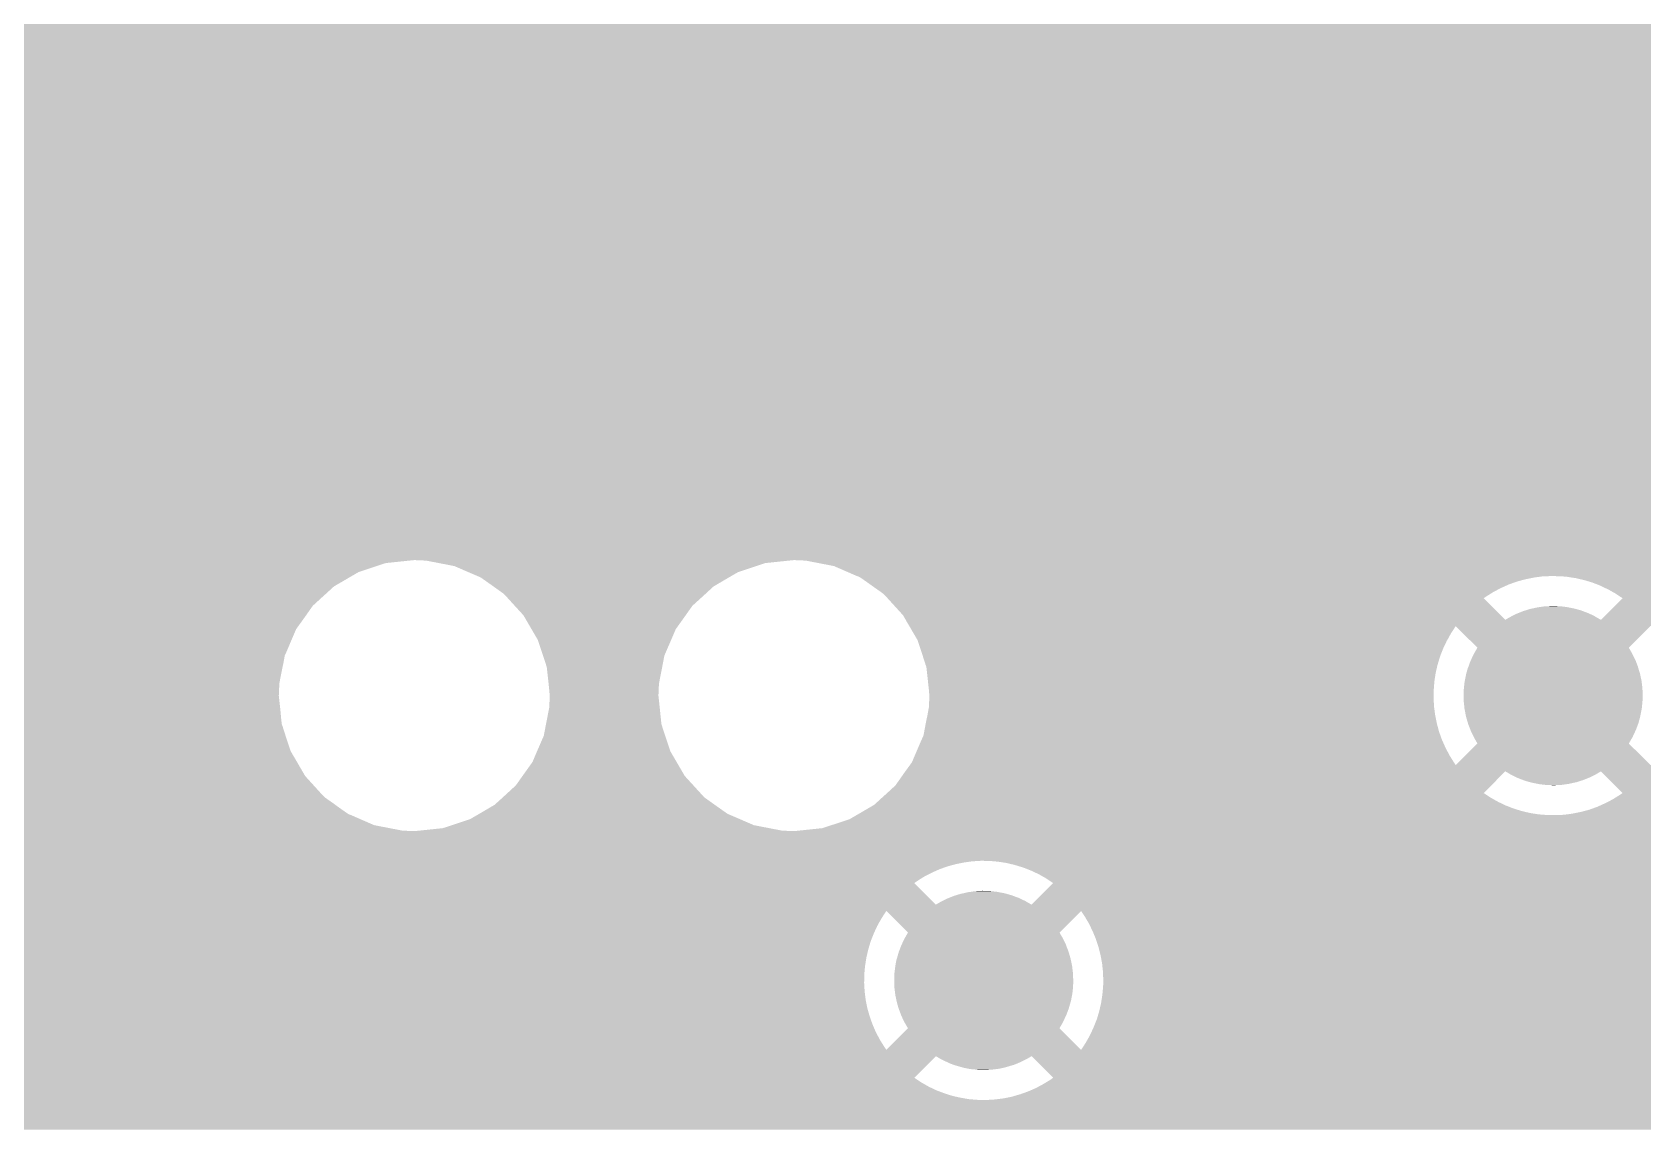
# Model space of a CAD drawing. Extents: x 295 to 953, y 10 to 290.
# Drawn here: x 707.09 to 719.48, y 204.66 to 213.09 of the extents above; entities that cross this region are included whole.
import ezdxf

# ---------------------------------------------------------------- set-up
doc = ezdxf.new("R2010")
doc.units = 0
doc.header["$LTSCALE"] = 5
doc.header["$MEASUREMENT"] = 0
doc.layers.add('GND', color=7, linetype='CONTINUOUS')

msp = doc.modelspace()

# ---------------------------------------------------------------- linework, layer by layer
at = {"layer": 'GND'}
for points in [[(626.194, 212.991), (626.194, 213.184), (726.206, 212.991), (726.434, 213.184)], [(626.194, 212.764), (626.194, 212.991), (726.011, 212.764), (726.206, 212.991)], [(626.194, 212.51), (626.194, 212.764), (725.854, 212.51), (726.011, 212.764)], [(626.194, 212.235), (626.194, 212.51), (725.739, 212.235), (725.854, 212.51)], [(626.194, 211.945), (626.194, 212.235), (725.667, 211.945), (725.739, 212.235)], [(626.194, 211.636), (626.194, 211.945), (725.642, 211.636), (725.667, 211.945)], [(626.179, 211.475), (626.194, 211.636), (725.655, 211.475), (725.642, 211.636)], [(626.137, 211.338), (626.179, 211.475), (725.666, 211.338), (725.655, 211.475)], [(626.119, 211.282), (626.137, 211.338), (725.679, 211.282), (725.666, 211.338)], [(626.017, 211.108), (626.119, 211.282), (725.721, 211.108), (725.679, 211.282)], [(625.96, 211.048), (626.017, 211.108), (725.735, 211.048), (725.721, 211.108)], [(625.708, 210.851), (625.878, 210.962), (725.816, 210.851), (725.77, 210.962)], [(625.878, 210.962), (625.96, 211.048), (725.77, 210.962), (725.735, 211.048)], [(625.518, 210.783), (625.708, 210.851), (725.844, 210.783), (725.816, 210.851)], [(613.78, 210.517), (613.78, 210.759), (726.004, 210.517), (725.857, 210.759)], [(613.78, 210.759), (613.78, 210.759), (725.857, 210.759), (725.856, 210.759)], [(625.318, 210.759), (625.423, 210.772), (725.856, 210.759), (725.849, 210.772)], [(625.423, 210.772), (625.518, 210.783), (725.849, 210.772), (725.844, 210.783)], [(613.78, 210.488), (613.78, 210.517), (726.029, 210.488), (726.004, 210.517)], [(642.935, 210.484), (642.844, 210.488), (726.032, 210.484), (726.029, 210.488)], [(643.152, 210.441), (642.935, 210.484), (726.068, 210.441), (726.032, 210.484)], [(643.354, 210.354), (643.152, 210.441), (726.142, 210.354), (726.068, 210.441)], [(643.446, 210.289), (643.354, 210.354), (726.198, 210.289), (726.142, 210.354)], [(643.534, 210.227), (643.446, 210.289), (726.27, 210.227), (726.198, 210.289)], [(643.655, 210.094), (643.534, 210.227), (726.424, 210.094), (726.27, 210.227)], [(643.683, 210.064), (643.655, 210.094), (726.473, 210.064), (726.424, 210.094)], [(643.757, 209.937), (643.683, 210.064), (726.678, 209.937), (726.473, 210.064)], [(643.794, 209.874), (643.757, 209.937), (726.83, 209.874), (726.678, 209.937)], [(643.811, 209.822), (643.794, 209.874), (726.953, 209.822), (726.83, 209.874)], [(643.832, 209.758), (643.811, 209.822), (727.215, 209.758), (726.953, 209.822)], [(652.429, 209.753), (652.337, 209.758), (727.231, 209.753), (727.215, 209.758)], [(652.443, 209.751), (652.429, 209.753), (727.243, 209.751), (727.231, 209.753)], [(652.571, 209.725), (652.443, 209.751), (727.553, 209.725), (727.243, 209.751)], [(652.645, 209.711), (652.571, 209.725), (852.72, 209.711), (852.72, 209.725)], [(652.842, 209.626), (652.645, 209.711), (852.717, 209.626), (852.72, 209.711)], [(652.847, 209.624), (652.842, 209.626), (852.717, 209.624), (852.717, 209.626)], [(652.977, 209.532), (652.847, 209.624), (852.72, 209.532), (852.717, 209.624)], [(653.027, 209.496), (652.977, 209.532), (852.722, 209.496), (852.72, 209.532)], [(653.081, 209.438), (653.027, 209.496), (852.727, 209.438), (852.722, 209.496)], [(653.166, 209.345), (653.081, 209.438), (852.738, 209.345), (852.727, 209.438)], [(653.176, 209.334), (653.166, 209.345), (852.74, 209.334), (852.738, 209.345)], [(653.224, 209.252), (653.176, 209.334), (852.755, 209.252), (852.74, 209.334)], [(653.278, 209.16), (653.224, 209.252), (852.776, 209.16), (852.755, 209.252)], [(653.287, 209.143), (653.278, 209.16), (852.78, 209.143), (852.776, 209.16)], [(653.312, 209.069), (653.287, 209.143), (852.801, 209.069), (852.78, 209.143)], [(653.326, 209.027), (653.312, 209.069), (852.815, 209.027), (852.801, 209.069)], [(695.513, 209.023), (695.422, 209.027), (709.988, 209.023), (710.027, 209.027)], [(695.611, 209.004), (695.513, 209.023), (709.807, 209.004), (709.988, 209.023)], [(695.73, 208.981), (695.611, 209.004), (709.737, 208.981), (709.807, 209.004)], [(695.836, 208.935), (695.73, 208.981), (709.598, 208.935), (709.737, 208.981)], [(710.118, 209.023), (710.027, 209.027), (712.909, 209.023), (712.948, 209.027)], [(710.216, 209.004), (710.118, 209.023), (712.728, 209.004), (712.909, 209.023)], [(710.335, 208.981), (710.216, 209.004), (712.658, 208.981), (712.728, 209.004)], [(710.441, 208.935), (710.335, 208.981), (712.519, 208.935), (712.658, 208.981)], [(713.039, 209.023), (712.948, 209.027), (852.816, 209.023), (852.815, 209.027)], [(713.256, 208.981), (713.039, 209.023), (852.83, 208.981), (852.816, 209.023)], [(713.258, 208.98), (713.256, 208.981), (852.831, 208.98), (852.83, 208.981)], [(713.433, 208.904), (713.258, 208.98), (852.86, 208.904), (852.831, 208.98)], [(695.907, 208.904), (695.836, 208.935), (709.545, 208.904), (709.598, 208.935)], [(698.388, 208.903), (698.322, 208.904), (709.544, 208.903), (709.545, 208.904)], [(698.453, 208.898), (698.388, 208.903), (709.534, 208.898), (709.544, 208.903)], [(698.518, 208.888), (698.453, 208.898), (709.517, 208.888), (709.534, 208.898)], [(698.582, 208.873), (698.518, 208.888), (709.492, 208.873), (709.517, 208.888)], [(698.645, 208.854), (698.582, 208.873), (709.459, 208.854), (709.492, 208.873)], [(698.706, 208.83), (698.645, 208.854), (709.418, 208.83), (709.459, 208.854)], [(698.719, 208.824), (698.706, 208.83), (709.408, 208.824), (709.418, 208.83)], [(698.765, 208.802), (698.719, 208.824), (709.384, 208.802), (709.408, 208.824)], [(710.537, 208.894), (710.441, 208.935), (712.448, 208.894), (712.519, 208.935)], [(710.636, 208.824), (710.537, 208.894), (712.329, 208.824), (712.448, 208.894)], [(710.717, 208.766), (710.636, 208.824), (712.266, 208.766), (712.329, 208.824)], [(713.442, 208.901), (713.433, 208.904), (718.704, 208.901), (718.769, 208.904)], [(713.458, 208.894), (713.442, 208.901), (718.65, 208.894), (718.704, 208.901)], [(713.46, 208.892), (713.458, 208.894), (718.639, 208.892), (718.65, 208.894)], [(713.479, 208.879), (713.46, 208.892), (718.575, 208.879), (718.639, 208.892)], [(713.503, 208.862), (713.479, 208.879), (718.512, 208.862), (718.575, 208.879)], [(713.534, 208.84), (713.503, 208.862), (718.45, 208.84), (718.512, 208.862)], [(713.572, 208.813), (713.534, 208.84), (718.39, 208.813), (718.45, 208.84)], [(718.835, 208.903), (718.769, 208.904), (816.607, 208.903), (816.623, 208.904)], [(718.869, 208.901), (718.835, 208.903), (816.557, 208.901), (816.607, 208.903)], [(718.9, 208.898), (718.869, 208.901), (816.537, 208.898), (816.557, 208.901)], [(718.937, 208.892), (718.9, 208.898), (816.492, 208.892), (816.537, 208.898)], [(718.965, 208.888), (718.937, 208.892), (816.47, 208.888), (816.492, 208.892)], [(719.002, 208.879), (718.965, 208.888), (816.428, 208.879), (816.47, 208.888)], [(719.029, 208.873), (719.002, 208.879), (816.406, 208.873), (816.428, 208.879)], [(719.066, 208.862), (719.029, 208.873), (816.365, 208.862), (816.406, 208.873)], [(719.092, 208.854), (719.066, 208.862), (816.343, 208.854), (816.365, 208.862)], [(719.128, 208.84), (719.092, 208.854), (816.303, 208.84), (816.343, 208.854)], [(719.153, 208.83), (719.128, 208.84), (816.281, 208.83), (816.303, 208.84)], [(719.188, 208.813), (719.153, 208.83), (816.243, 208.813), (816.281, 208.83)], [(698.822, 208.77), (698.765, 208.802), (709.349, 208.77), (709.384, 208.802)], [(698.818, 208.675), (698.877, 208.734), (709.245, 208.675), (709.309, 208.734)], [(698.877, 208.734), (698.822, 208.77), (709.309, 208.734), (709.349, 208.77)], [(710.8, 208.675), (710.717, 208.766), (712.166, 208.675), (712.266, 208.766)], [(713.615, 208.783), (713.572, 208.813), (718.332, 208.783), (718.39, 208.813)], [(713.638, 208.766), (713.615, 208.783), (718.305, 208.766), (718.332, 208.783)], [(713.654, 208.748), (713.638, 208.766), (718.276, 208.748), (718.305, 208.766)], [(713.668, 208.734), (713.654, 208.748), (718.255, 208.734), (718.276, 208.748)], [(713.787, 208.603), (713.668, 208.734), (718.385, 208.603), (718.255, 208.734)], [(719.158, 208.567), (719.324, 208.734), (816.275, 208.567), (816.109, 208.734)], [(719.212, 208.802), (719.188, 208.813), (816.222, 208.802), (816.243, 208.813)], [(719.246, 208.783), (719.212, 208.802), (816.185, 208.783), (816.222, 208.802)], [(719.269, 208.77), (719.246, 208.783), (816.165, 208.77), (816.185, 208.783)], [(719.302, 208.748), (719.269, 208.77), (816.13, 208.748), (816.165, 208.77)], [(719.324, 208.734), (719.302, 208.748), (816.109, 208.734), (816.13, 208.748)], [(698.711, 208.567), (698.818, 208.675), (709.169, 208.567), (709.245, 208.675)], [(710.866, 208.603), (710.8, 208.675), (712.115, 208.603), (712.166, 208.675)], [(710.929, 208.495), (710.866, 208.603), (712.038, 208.495), (712.115, 208.603)], [(713.808, 208.567), (713.787, 208.603), (718.421, 208.567), (718.385, 208.603)], [(718.421, 208.567), (718.455, 208.587), (719.158, 208.567), (719.123, 208.587)], [(718.455, 208.587), (718.472, 208.596), (719.123, 208.587), (719.108, 208.596)], [(718.472, 208.596), (718.505, 208.613), (719.108, 208.596), (719.073, 208.613)], [(718.505, 208.613), (718.523, 208.62), (719.073, 208.613), (719.057, 208.62)], [(718.523, 208.62), (718.558, 208.634), (719.057, 208.62), (719.02, 208.634)], [(718.558, 208.634), (718.577, 208.64), (719.02, 208.634), (719.004, 208.64)], [(718.577, 208.64), (718.612, 208.651), (719.004, 208.64), (718.965, 208.651)], [(718.612, 208.651), (718.632, 208.655), (718.965, 208.651), (718.949, 208.655)], [(718.632, 208.655), (718.668, 208.663), (718.949, 208.655), (718.909, 208.663)], [(718.668, 208.663), (718.689, 208.666), (718.909, 208.663), (718.894, 208.666)], [(718.689, 208.666), (718.724, 208.671), (718.894, 208.666), (718.851, 208.671)], [(718.724, 208.671), (718.751, 208.672), (718.851, 208.671), (718.837, 208.672)], [(718.751, 208.672), (718.78, 208.674), (718.837, 208.672), (718.78, 208.674)], [(696.31, 208.519), (696.282, 208.567), (709.134, 208.519), (709.169, 208.567)], [(699.108, 208.495), (699.092, 208.519), (709.117, 208.495), (709.134, 208.519)], [(699.117, 208.481), (699.108, 208.495), (709.111, 208.481), (709.117, 208.495)], [(699.151, 208.425), (699.117, 208.481), (709.087, 208.425), (709.111, 208.481)], [(710.977, 208.413), (710.929, 208.495), (712.003, 208.413), (712.038, 208.495)], [(713.815, 208.554), (713.808, 208.567), (853.049, 208.554), (853.04, 208.567)], [(713.836, 208.519), (713.815, 208.554), (862.053, 208.519), (862.053, 208.554)], [(713.868, 208.464), (713.836, 208.519), (718.004, 208.464), (718.04, 208.519)], [(713.898, 208.413), (713.868, 208.464), (717.976, 208.413), (718.004, 208.464)], [(718.207, 208.353), (718.04, 208.519), (719.372, 208.353), (719.539, 208.519)], [(699.18, 208.366), (699.151, 208.425), (709.062, 208.366), (709.087, 208.425)], [(699.205, 208.305), (699.18, 208.366), (709.036, 208.305), (709.062, 208.366)], [(711.017, 208.293), (710.977, 208.413), (711.951, 208.293), (712.003, 208.413)], [(713.9, 208.407), (713.898, 208.413), (717.972, 208.407), (717.976, 208.413)], [(713.92, 208.348), (713.9, 208.407), (717.944, 208.348), (717.972, 208.407)], [(713.94, 208.287), (713.92, 208.348), (717.92, 208.287), (717.944, 208.348)], [(718.183, 208.311), (718.207, 208.353), (719.396, 208.311), (719.372, 208.353)], [(699.209, 208.293), (699.205, 208.305), (709.03, 208.293), (709.036, 208.305)], [(699.226, 208.243), (699.209, 208.293), (709.021, 208.243), (709.03, 208.293)], [(699.242, 208.18), (699.226, 208.243), (709.008, 208.18), (709.021, 208.243)], [(711.046, 208.204), (711.017, 208.293), (711.934, 208.204), (711.951, 208.293)], [(711.06, 208.076), (711.046, 208.204), (711.909, 208.076), (711.934, 208.204)], [(713.96, 208.224), (713.94, 208.287), (717.901, 208.224), (717.92, 208.287)], [(713.967, 208.204), (713.96, 208.224), (717.896, 208.204), (717.901, 208.224)], [(713.972, 208.16), (713.967, 208.204), (717.886, 208.16), (717.896, 208.204)], [(718.134, 208.199), (718.138, 208.207), (719.444, 208.199), (719.442, 208.207)], [(718.138, 208.207), (718.154, 208.252), (719.442, 208.207), (719.425, 208.252)], [(718.154, 208.252), (718.158, 208.26), (719.425, 208.252), (719.421, 208.26)], [(718.158, 208.26), (718.178, 208.303), (719.421, 208.26), (719.4, 208.303)], [(718.178, 208.303), (718.183, 208.311), (719.4, 208.303), (719.396, 208.311)], [(699.253, 208.115), (699.242, 208.18), (708.995, 208.115), (709.008, 208.18)], [(699.258, 208.076), (699.253, 208.115), (708.988, 208.076), (708.995, 208.115)], [(713.979, 208.095), (713.972, 208.16), (717.876, 208.095), (717.886, 208.16)], [(713.986, 208.03), (713.979, 208.095), (717.871, 208.03), (717.876, 208.095)], [(718.103, 208.041), (718.108, 208.089), (719.477, 208.041), (719.471, 208.089)], [(718.108, 208.089), (718.11, 208.098), (719.471, 208.089), (719.47, 208.098)], [(718.11, 208.098), (718.119, 208.144), (719.47, 208.098), (719.46, 208.144)], [(718.119, 208.144), (718.121, 208.153), (719.46, 208.144), (719.458, 208.153)], [(718.121, 208.153), (718.134, 208.199), (719.458, 208.153), (719.444, 208.199)], [(699.26, 208.05), (699.258, 208.076), (708.987, 208.05), (708.988, 208.076)], [(699.263, 207.984), (699.26, 208.05), (708.984, 207.984), (708.987, 208.05)], [(699.262, 207.939), (699.263, 207.984), (708.989, 207.939), (708.984, 207.984)], [(711.069, 207.984), (711.06, 208.076), (711.905, 207.984), (711.909, 208.076)], [(711.065, 207.893), (711.069, 207.984), (711.915, 207.893), (711.905, 207.984)], [(713.99, 207.984), (713.986, 208.03), (717.87, 207.984), (717.871, 208.03)], [(713.987, 207.899), (713.989, 207.964), (717.873, 207.899), (717.87, 207.964)], [(713.989, 207.964), (713.99, 207.984), (717.87, 207.964), (717.87, 207.984)], [(718.1, 207.985), (718.102, 208.032), (719.479, 207.985), (719.477, 208.032)], [(718.1, 207.984), (718.1, 207.985), (719.479, 207.984), (719.479, 207.985)], [(718.102, 207.937), (718.1, 207.984), (719.477, 207.937), (719.479, 207.984)], [(718.102, 208.032), (718.103, 208.041), (719.477, 208.032), (719.477, 208.041)], [(699.246, 207.809), (699.256, 207.874), (709.002, 207.809), (708.996, 207.874)], [(699.256, 207.874), (699.262, 207.939), (708.996, 207.874), (708.989, 207.939)], [(711.04, 207.765), (711.065, 207.893), (711.928, 207.765), (711.915, 207.893)], [(713.962, 207.77), (713.975, 207.834), (717.895, 207.77), (717.882, 207.834)], [(713.975, 207.834), (713.986, 207.893), (717.882, 207.834), (717.874, 207.893)], [(713.986, 207.893), (713.987, 207.899), (717.874, 207.893), (717.873, 207.899)], [(718.103, 207.928), (718.102, 207.937), (719.476, 207.928), (719.477, 207.937)], [(718.108, 207.88), (718.103, 207.928), (719.471, 207.88), (719.476, 207.928)], [(718.11, 207.871), (718.108, 207.88), (719.469, 207.871), (719.471, 207.88)], [(718.119, 207.825), (718.11, 207.871), (719.46, 207.825), (719.469, 207.871)], [(699.212, 207.682), (699.231, 207.745), (709.034, 207.682), (709.014, 207.745)], [(699.231, 207.745), (699.236, 207.765), (709.014, 207.745), (709.007, 207.765)], [(699.236, 207.765), (699.246, 207.809), (709.007, 207.765), (709.002, 207.809)], [(711.023, 207.676), (711.04, 207.765), (711.957, 207.676), (711.928, 207.765)], [(713.944, 207.676), (713.95, 207.706), (717.923, 207.676), (717.912, 207.706)], [(713.95, 207.706), (713.962, 207.77), (717.912, 207.706), (717.895, 207.77)], [(718.121, 207.816), (718.119, 207.825), (719.458, 207.816), (719.46, 207.825)], [(718.135, 207.77), (718.121, 207.816), (719.445, 207.77), (719.458, 207.816)], [(718.137, 207.762), (718.135, 207.77), (719.442, 207.762), (719.445, 207.77)], [(718.155, 207.717), (718.137, 207.762), (719.425, 207.717), (719.442, 207.762)], [(718.158, 207.709), (718.155, 207.717), (719.421, 207.709), (719.425, 207.717)], [(718.179, 207.666), (718.158, 207.709), (719.401, 207.666), (719.421, 207.709)], [(699.16, 207.562), (699.188, 207.621), (709.074, 207.562), (709.054, 207.621)], [(699.188, 207.621), (699.212, 207.682), (709.054, 207.621), (709.034, 207.682)], [(710.971, 207.556), (711.023, 207.676), (711.997, 207.556), (711.957, 207.676)], [(713.879, 207.527), (713.904, 207.585), (717.991, 207.527), (717.961, 207.585)], [(713.904, 207.585), (713.93, 207.645), (717.961, 207.585), (717.934, 207.645)], [(713.93, 207.645), (713.944, 207.676), (717.934, 207.645), (717.923, 207.676)], [(718.04, 207.45), (718.207, 207.616), (719.539, 207.45), (719.372, 207.616)], [(718.183, 207.658), (718.179, 207.666), (719.396, 207.658), (719.401, 207.666)], [(718.207, 207.616), (718.183, 207.658), (719.372, 207.616), (719.396, 207.658)], [(699.092, 207.45), (699.128, 207.505), (709.138, 207.45), (709.106, 207.505)], [(699.128, 207.505), (699.156, 207.556), (709.106, 207.505), (709.076, 207.556)], [(699.156, 207.556), (699.16, 207.562), (709.076, 207.556), (709.074, 207.562)], [(710.859, 207.366), (710.936, 207.474), (712.108, 207.366), (712.045, 207.474)], [(710.936, 207.474), (710.971, 207.556), (712.045, 207.474), (711.997, 207.556)], [(713.84, 207.45), (713.855, 207.471), (718.04, 207.45), (718.026, 207.471)], [(713.855, 207.471), (713.857, 207.474), (718.026, 207.471), (718.024, 207.474)], [(713.857, 207.474), (713.879, 207.527), (718.024, 207.474), (717.991, 207.527)], [(696.279, 207.402), (696.314, 207.45), (709.166, 207.402), (709.138, 207.45)], [(698.747, 207.366), (698.711, 207.402), (709.187, 207.366), (709.166, 207.402)], [(698.877, 207.235), (698.747, 207.366), (709.306, 207.235), (709.187, 207.366)], [(710.808, 207.294), (710.859, 207.366), (712.174, 207.294), (712.108, 207.366)], [(713.729, 207.294), (713.805, 207.402), (718.314, 207.294), (718.421, 207.402)], [(713.805, 207.402), (713.84, 207.45), (726.531, 207.402), (726.611, 207.45)], [(718.456, 207.382), (718.421, 207.402), (719.124, 207.382), (719.158, 207.402)], [(718.471, 207.373), (718.456, 207.382), (719.107, 207.373), (719.124, 207.382)], [(718.507, 207.356), (718.471, 207.373), (719.074, 207.356), (719.107, 207.373)], [(718.522, 207.349), (718.507, 207.356), (719.056, 207.349), (719.074, 207.356)], [(718.559, 207.335), (718.522, 207.349), (719.021, 207.335), (719.056, 207.349)], [(718.575, 207.329), (718.559, 207.335), (719.002, 207.329), (719.021, 207.335)], [(719.217, 207.342), (719.158, 207.402), (726.434, 207.342), (726.531, 207.402)], [(719.324, 207.235), (719.217, 207.342), (726.308, 207.235), (726.434, 207.342)], [(698.827, 207.203), (698.856, 207.221), (709.336, 207.203), (709.32, 207.221)], [(698.856, 207.221), (698.877, 207.235), (709.32, 207.221), (709.306, 207.235)], [(710.709, 207.203), (710.808, 207.294), (712.257, 207.203), (712.174, 207.294)], [(713.625, 207.199), (713.665, 207.235), (718.31, 207.199), (718.255, 207.235)], [(713.665, 207.235), (713.729, 207.294), (718.255, 207.235), (718.314, 207.294)], [(718.614, 207.318), (718.575, 207.329), (718.967, 207.318), (719.002, 207.329)], [(718.63, 207.314), (718.614, 207.318), (718.947, 207.314), (718.967, 207.318)], [(718.67, 207.306), (718.63, 207.314), (718.912, 207.306), (718.947, 207.314)], [(718.686, 207.303), (718.67, 207.306), (718.89, 207.303), (718.912, 207.306)], [(718.728, 207.298), (718.686, 207.303), (718.855, 207.298), (718.89, 207.303)], [(718.742, 207.297), (718.728, 207.298), (718.828, 207.297), (718.855, 207.298)], [(718.799, 207.295), (718.742, 207.297), (718.799, 207.295), (718.828, 207.297)], [(719.247, 207.186), (719.303, 207.221), (726.25, 207.186), (726.291, 207.221)], [(719.303, 207.221), (719.324, 207.235), (726.291, 207.221), (726.308, 207.235)], [(698.493, 207.077), (698.557, 207.09), (709.514, 207.077), (709.495, 207.09)], [(698.557, 207.09), (698.621, 207.107), (709.495, 207.09), (709.471, 207.107)], [(698.621, 207.107), (698.682, 207.129), (709.471, 207.107), (709.44, 207.129)], [(698.682, 207.129), (698.742, 207.156), (709.44, 207.129), (709.403, 207.156)], [(698.742, 207.156), (698.8, 207.186), (709.403, 207.156), (709.36, 207.186)], [(698.8, 207.186), (698.827, 207.203), (709.36, 207.186), (709.336, 207.203)], [(710.526, 207.075), (710.645, 207.145), (712.437, 207.075), (712.338, 207.145)], [(710.645, 207.145), (710.709, 207.203), (712.338, 207.145), (712.257, 207.203)], [(713.457, 207.081), (713.482, 207.096), (718.614, 207.081), (718.55, 207.096)], [(713.482, 207.096), (713.515, 207.115), (718.55, 207.096), (718.488, 207.115)], [(713.515, 207.115), (713.556, 207.139), (718.488, 207.115), (718.426, 207.139)], [(713.556, 207.139), (713.566, 207.145), (718.426, 207.139), (718.413, 207.145)], [(713.566, 207.145), (713.59, 207.167), (718.413, 207.145), (718.367, 207.167)], [(713.59, 207.167), (713.625, 207.199), (718.367, 207.167), (718.31, 207.199)], [(718.94, 207.077), (719.004, 207.09), (726.144, 207.077), (726.155, 207.09)], [(719.004, 207.09), (719.068, 207.107), (726.155, 207.09), (726.17, 207.107)], [(719.068, 207.107), (719.129, 207.129), (726.17, 207.107), (726.189, 207.129)], [(719.129, 207.129), (719.173, 207.149), (726.189, 207.129), (726.206, 207.149)], [(719.173, 207.149), (719.189, 207.156), (726.206, 207.149), (726.214, 207.156)], [(719.189, 207.156), (719.247, 207.186), (726.214, 207.156), (726.25, 207.186)], [(695.46, 206.946), (695.641, 206.965), (709.935, 206.946), (709.837, 206.965)], [(695.641, 206.965), (695.712, 206.988), (709.837, 206.965), (709.718, 206.988)], [(695.712, 206.988), (695.85, 207.034), (709.718, 206.988), (709.612, 207.034)], [(695.85, 207.034), (695.903, 207.065), (709.612, 207.034), (709.541, 207.065)], [(698.363, 207.065), (698.428, 207.068), (709.541, 207.065), (709.532, 207.068)], [(698.428, 207.068), (698.482, 207.075), (709.532, 207.068), (709.516, 207.075)], [(698.482, 207.075), (698.493, 207.077), (709.516, 207.075), (709.514, 207.077)], [(710.065, 206.946), (710.246, 206.965), (712.856, 206.946), (712.758, 206.965)], [(710.246, 206.965), (710.317, 206.988), (712.758, 206.965), (712.639, 206.988)], [(710.317, 206.988), (710.455, 207.034), (712.639, 206.988), (712.533, 207.034)], [(710.455, 207.034), (710.526, 207.075), (712.533, 207.034), (712.437, 207.075)], [(712.948, 206.942), (713.167, 206.965), (726.028, 206.942), (726.048, 206.965)], [(713.167, 206.965), (713.376, 207.034), (726.048, 206.965), (726.107, 207.034)], [(713.376, 207.034), (713.429, 207.065), (726.107, 207.034), (726.134, 207.065)], [(713.429, 207.065), (713.43, 207.066), (718.81, 207.065), (718.744, 207.066)], [(713.43, 207.066), (713.44, 207.071), (718.744, 207.066), (718.679, 207.071)], [(713.44, 207.071), (713.457, 207.081), (718.679, 207.071), (718.614, 207.081)], [(718.81, 207.065), (718.875, 207.068), (726.134, 207.065), (726.137, 207.068)], [(718.875, 207.068), (718.94, 207.077), (726.137, 207.068), (726.144, 207.077)], [(674.423, 206.744), (674.5, 206.922), (725.901, 206.744), (726.011, 206.922)], [(674.5, 206.922), (674.508, 206.942), (726.011, 206.922), (726.028, 206.942)], [(695.422, 206.942), (695.46, 206.946), (710.027, 206.942), (709.935, 206.946)], [(710.027, 206.942), (710.065, 206.946), (712.948, 206.942), (712.856, 206.946)], [(674.402, 206.714), (674.423, 206.744), (725.882, 206.714), (725.901, 206.744)], [(674.296, 206.564), (674.315, 206.592), (713.905, 206.564), (713.95, 206.592)], [(674.315, 206.592), (674.337, 206.622), (713.95, 206.592), (714.008, 206.622)], [(674.337, 206.622), (674.356, 206.649), (714.008, 206.622), (714.068, 206.649)], [(674.356, 206.649), (674.372, 206.671), (714.068, 206.649), (714.13, 206.671)], [(674.372, 206.671), (674.384, 206.688), (714.13, 206.671), (714.193, 206.688)], [(674.384, 206.688), (674.393, 206.701), (714.193, 206.688), (714.257, 206.701)], [(674.393, 206.701), (674.399, 206.71), (714.257, 206.701), (714.322, 206.71)], [(674.399, 206.71), (674.402, 206.714), (714.322, 206.71), (714.388, 206.714)], [(714.453, 206.713), (714.388, 206.714), (725.882, 206.713), (725.882, 206.714)], [(714.519, 206.707), (714.453, 206.713), (725.878, 206.707), (725.882, 206.713)], [(714.584, 206.697), (714.519, 206.707), (725.872, 206.697), (725.878, 206.707)], [(714.647, 206.682), (714.584, 206.697), (725.863, 206.682), (725.872, 206.697)], [(714.692, 206.668), (714.647, 206.682), (725.854, 206.668), (725.863, 206.682)], [(714.71, 206.663), (714.692, 206.668), (725.852, 206.663), (725.854, 206.668)], [(714.771, 206.639), (714.71, 206.663), (725.842, 206.639), (725.852, 206.663)], [(714.831, 206.611), (714.771, 206.639), (725.83, 206.611), (725.842, 206.639)], [(714.888, 206.579), (714.831, 206.611), (725.817, 206.579), (725.83, 206.611)], [(674.133, 206.415), (674.273, 206.543), (714.002, 206.415), (713.874, 206.543)], [(674.273, 206.543), (674.288, 206.557), (713.874, 206.543), (713.895, 206.557)], [(674.288, 206.557), (674.296, 206.564), (713.895, 206.557), (713.905, 206.564)], [(714.251, 206.464), (714.286, 206.472), (714.568, 206.464), (714.527, 206.472)], [(714.286, 206.472), (714.308, 206.475), (714.527, 206.472), (714.512, 206.475)], [(714.308, 206.475), (714.342, 206.48), (714.512, 206.475), (714.469, 206.48)], [(714.342, 206.48), (714.37, 206.481), (714.469, 206.48), (714.456, 206.481)], [(714.37, 206.481), (714.399, 206.483), (714.456, 206.481), (714.399, 206.483)], [(714.793, 206.393), (714.942, 206.543), (725.739, 206.393), (725.801, 206.543)], [(714.942, 206.543), (714.888, 206.579), (725.801, 206.543), (725.817, 206.579)], [(673.984, 206.328), (674.067, 206.377), (725.723, 206.328), (725.735, 206.377)], [(674.067, 206.377), (674.133, 206.415), (714.04, 206.377), (714.002, 206.415)], [(714.04, 206.377), (714.073, 206.396), (714.776, 206.377), (714.742, 206.396)], [(714.073, 206.396), (714.09, 206.405), (714.742, 206.396), (714.727, 206.405)], [(714.09, 206.405), (714.124, 206.422), (714.727, 206.405), (714.691, 206.422)], [(714.124, 206.422), (714.142, 206.429), (714.691, 206.422), (714.676, 206.429)], [(714.142, 206.429), (714.176, 206.443), (714.676, 206.429), (714.638, 206.443)], [(714.176, 206.443), (714.195, 206.449), (714.638, 206.443), (714.622, 206.449)], [(714.195, 206.449), (714.231, 206.46), (714.622, 206.449), (714.584, 206.46)], [(714.231, 206.46), (714.251, 206.464), (714.584, 206.46), (714.568, 206.464)], [(714.776, 206.377), (714.793, 206.393), (725.735, 206.377), (725.739, 206.393)], [(673.559, 206.216), (673.733, 206.235), (713.591, 206.216), (713.601, 206.235)], [(673.733, 206.235), (673.851, 206.273), (713.601, 206.235), (713.623, 206.273)], [(673.851, 206.273), (673.943, 206.304), (713.623, 206.273), (713.643, 206.304)], [(673.943, 206.304), (673.984, 206.328), (713.643, 206.304), (713.659, 206.328)], [(713.825, 206.162), (713.659, 206.328), (714.991, 206.162), (715.157, 206.328)], [(715.183, 206.29), (715.157, 206.328), (725.713, 206.29), (725.723, 206.328)], [(715.216, 206.234), (715.183, 206.29), (725.7, 206.234), (725.713, 206.29)], [(715.245, 206.175), (715.216, 206.234), (725.685, 206.175), (725.7, 206.234)], [(613.78, 206.157), (613.78, 206.211), (713.563, 206.157), (713.588, 206.211)], [(613.78, 206.096), (613.78, 206.157), (713.539, 206.096), (713.563, 206.157)], [(613.78, 206.033), (613.78, 206.096), (713.52, 206.033), (713.539, 206.096)], [(673.514, 206.211), (673.559, 206.216), (713.588, 206.211), (713.591, 206.216)], [(713.777, 206.07), (713.797, 206.113), (715.04, 206.07), (715.019, 206.113)], [(713.797, 206.113), (713.802, 206.121), (715.019, 206.113), (715.015, 206.121)], [(713.802, 206.121), (713.825, 206.162), (715.015, 206.121), (714.991, 206.162)], [(715.27, 206.115), (715.245, 206.175), (725.67, 206.115), (725.685, 206.175)], [(715.274, 206.103), (715.27, 206.115), (725.667, 206.103), (725.67, 206.115)], [(715.291, 206.053), (715.274, 206.103), (725.663, 206.053), (725.667, 206.103)], [(613.78, 205.969), (613.78, 206.033), (713.505, 205.969), (713.52, 206.033)], [(713.74, 205.962), (713.753, 206.008), (715.076, 205.962), (715.063, 206.008)], [(713.753, 206.008), (713.756, 206.017), (715.063, 206.008), (715.06, 206.017)], [(713.756, 206.017), (713.773, 206.061), (715.06, 206.017), (715.043, 206.061)], [(713.773, 206.061), (713.777, 206.07), (715.043, 206.061), (715.04, 206.07)], [(715.307, 205.989), (715.291, 206.053), (725.658, 205.989), (725.663, 206.053)], [(715.319, 205.924), (715.307, 205.989), (725.653, 205.924), (725.658, 205.989)], [(613.78, 205.904), (613.78, 205.969), (713.495, 205.904), (713.505, 205.969)], [(613.78, 205.839), (613.78, 205.904), (713.489, 205.839), (713.495, 205.904)], [(713.72, 205.841), (713.721, 205.85), (715.095, 205.841), (715.095, 205.85)], [(713.721, 205.85), (713.727, 205.898), (715.095, 205.85), (715.089, 205.898)], [(713.727, 205.898), (713.728, 205.907), (715.089, 205.898), (715.088, 205.907)], [(713.728, 205.907), (713.737, 205.953), (715.088, 205.907), (715.078, 205.953)], [(713.737, 205.953), (713.74, 205.962), (715.078, 205.953), (715.076, 205.962)], [(715.326, 205.859), (715.319, 205.924), (725.648, 205.859), (725.653, 205.924)], [(715.328, 205.794), (715.326, 205.859), (725.642, 205.794), (725.648, 205.859)], [(613.78, 205.774), (613.78, 205.839), (713.488, 205.774), (713.489, 205.839)], [(613.78, 205.708), (613.78, 205.774), (713.492, 205.708), (713.488, 205.774)], [(713.719, 205.794), (713.72, 205.841), (715.097, 205.794), (715.095, 205.841)], [(713.721, 205.746), (713.719, 205.794), (715.096, 205.746), (715.097, 205.794)], [(713.721, 205.737), (713.721, 205.746), (715.095, 205.737), (715.096, 205.746)], [(713.727, 205.69), (713.721, 205.737), (715.09, 205.69), (715.095, 205.737)], [(715.321, 205.683), (715.327, 205.748), (725.651, 205.683), (725.646, 205.748)], [(715.327, 205.748), (715.328, 205.794), (725.646, 205.748), (725.642, 205.794)], [(613.78, 205.643), (613.78, 205.708), (713.5, 205.643), (713.492, 205.708)], [(613.78, 205.579), (613.78, 205.643), (713.513, 205.579), (713.5, 205.643)], [(713.728, 205.681), (713.727, 205.69), (715.088, 205.681), (715.09, 205.69)], [(713.738, 205.634), (713.728, 205.681), (715.079, 205.634), (715.088, 205.681)], [(713.74, 205.625), (713.738, 205.634), (715.076, 205.625), (715.079, 205.634)], [(713.753, 205.579), (713.74, 205.625), (715.063, 205.579), (715.076, 205.625)], [(715.296, 205.554), (715.311, 205.618), (725.661, 205.554), (725.656, 205.618)], [(715.311, 205.618), (715.321, 205.683), (725.656, 205.618), (725.651, 205.683)], [(613.78, 205.516), (613.78, 205.579), (713.531, 205.516), (713.513, 205.579)], [(613.78, 205.454), (613.78, 205.516), (713.553, 205.454), (713.531, 205.516)], [(713.756, 205.571), (713.753, 205.579), (715.06, 205.571), (715.063, 205.579)], [(713.773, 205.526), (713.756, 205.571), (715.043, 205.526), (715.06, 205.571)], [(713.776, 205.518), (713.773, 205.526), (715.039, 205.518), (715.043, 205.526)], [(713.797, 205.475), (713.776, 205.518), (715.019, 205.475), (715.039, 205.518)], [(715.253, 205.431), (715.277, 205.492), (725.681, 205.431), (725.667, 205.492)], [(715.277, 205.492), (715.279, 205.496), (725.667, 205.492), (725.666, 205.496)], [(715.279, 205.496), (715.296, 205.554), (725.666, 205.496), (725.661, 205.554)], [(613.78, 205.394), (613.78, 205.454), (713.579, 205.394), (713.553, 205.454)], [(613.78, 205.336), (613.78, 205.394), (713.61, 205.336), (713.579, 205.394)], [(713.659, 205.259), (713.825, 205.426), (715.157, 205.259), (714.991, 205.426)], [(713.801, 205.467), (713.797, 205.475), (715.015, 205.467), (715.019, 205.475)], [(713.825, 205.426), (713.801, 205.467), (714.991, 205.426), (715.015, 205.467)], [(715.193, 205.314), (715.225, 205.371), (725.709, 205.314), (725.695, 205.371)], [(715.225, 205.371), (715.253, 205.431), (725.695, 205.371), (725.681, 205.431)], [(613.78, 205.28), (613.78, 205.336), (713.645, 205.28), (713.61, 205.336)], [(613.78, 205.259), (613.78, 205.28), (713.659, 205.259), (713.645, 205.28)], [(613.78, 205.211), (613.78, 205.259), (725.734, 205.211), (725.722, 205.259)], [(715.157, 205.259), (715.193, 205.314), (725.722, 205.259), (725.709, 205.314)], [(613.78, 205.045), (613.78, 205.211), (713.874, 205.045), (714.04, 205.211)], [(714.074, 205.191), (714.04, 205.211), (714.743, 205.191), (714.776, 205.211)], [(714.089, 205.183), (714.074, 205.191), (714.726, 205.183), (714.743, 205.191)], [(714.125, 205.166), (714.089, 205.183), (714.692, 205.166), (714.726, 205.183)], [(714.141, 205.158), (714.125, 205.166), (714.674, 205.158), (714.692, 205.166)], [(714.178, 205.144), (714.141, 205.158), (714.64, 205.144), (714.674, 205.158)], [(714.194, 205.139), (714.178, 205.144), (714.621, 205.139), (714.64, 205.144)], [(714.233, 205.128), (714.194, 205.139), (714.585, 205.128), (714.621, 205.139)], [(714.248, 205.123), (714.233, 205.128), (714.565, 205.123), (714.585, 205.128)], [(714.289, 205.115), (714.248, 205.123), (714.53, 205.115), (714.565, 205.123)], [(714.304, 205.112), (714.289, 205.115), (714.508, 205.112), (714.53, 205.115)], [(714.347, 205.108), (714.304, 205.112), (714.474, 205.108), (714.508, 205.112)], [(714.36, 205.106), (714.347, 205.108), (714.446, 205.106), (714.474, 205.108)], [(714.417, 205.104), (714.36, 205.106), (714.417, 205.104), (714.446, 205.106)], [(714.781, 205.206), (714.776, 205.211), (725.735, 205.206), (725.734, 205.211)], [(714.942, 205.045), (714.781, 205.206), (725.801, 205.045), (725.735, 205.206)], [(613.78, 205.009), (613.78, 205.045), (713.928, 205.009), (713.874, 205.045)], [(613.78, 204.976), (613.78, 205.009), (713.986, 204.976), (713.928, 205.009)], [(714.808, 204.965), (714.866, 204.996), (725.834, 204.965), (725.822, 204.996)], [(714.866, 204.996), (714.922, 205.03), (725.822, 204.996), (725.807, 205.03)], [(714.922, 205.03), (714.942, 205.045), (725.807, 205.03), (725.801, 205.045)], [(613.78, 204.948), (613.78, 204.976), (714.045, 204.948), (713.986, 204.976)], [(613.78, 204.925), (613.78, 204.948), (714.106, 204.925), (714.045, 204.948)], [(613.78, 204.905), (613.78, 204.925), (714.169, 204.905), (714.106, 204.925)], [(613.78, 204.891), (613.78, 204.905), (714.233, 204.891), (714.169, 204.905)], [(613.78, 204.88), (613.78, 204.891), (714.297, 204.88), (714.233, 204.891)], [(613.78, 204.875), (613.78, 204.88), (714.363, 204.875), (714.297, 204.88)], [(613.78, 204.874), (613.78, 204.875), (714.428, 204.874), (714.363, 204.875)], [(613.78, 204.675), (613.78, 204.874), (726.004, 204.675), (725.883, 204.874)], [(714.428, 204.874), (714.494, 204.878), (725.883, 204.874), (725.881, 204.878)], [(714.494, 204.878), (714.559, 204.886), (725.881, 204.878), (725.875, 204.886)], [(714.559, 204.886), (714.623, 204.899), (725.875, 204.886), (725.867, 204.899)], [(714.623, 204.899), (714.686, 204.917), (725.867, 204.899), (725.857, 204.917)], [(714.686, 204.917), (714.723, 204.93), (725.857, 204.917), (725.849, 204.93)], [(714.723, 204.93), (714.748, 204.939), (725.849, 204.93), (725.845, 204.939)], [(714.748, 204.939), (714.808, 204.965), (725.845, 204.939), (725.834, 204.965)], [(613.78, 204.646), (613.78, 204.675), (726.029, 204.646), (726.004, 204.675)]]:
    msp.add_solid(points, dxfattribs=at)

doc.saveas('drawing.dxf')
